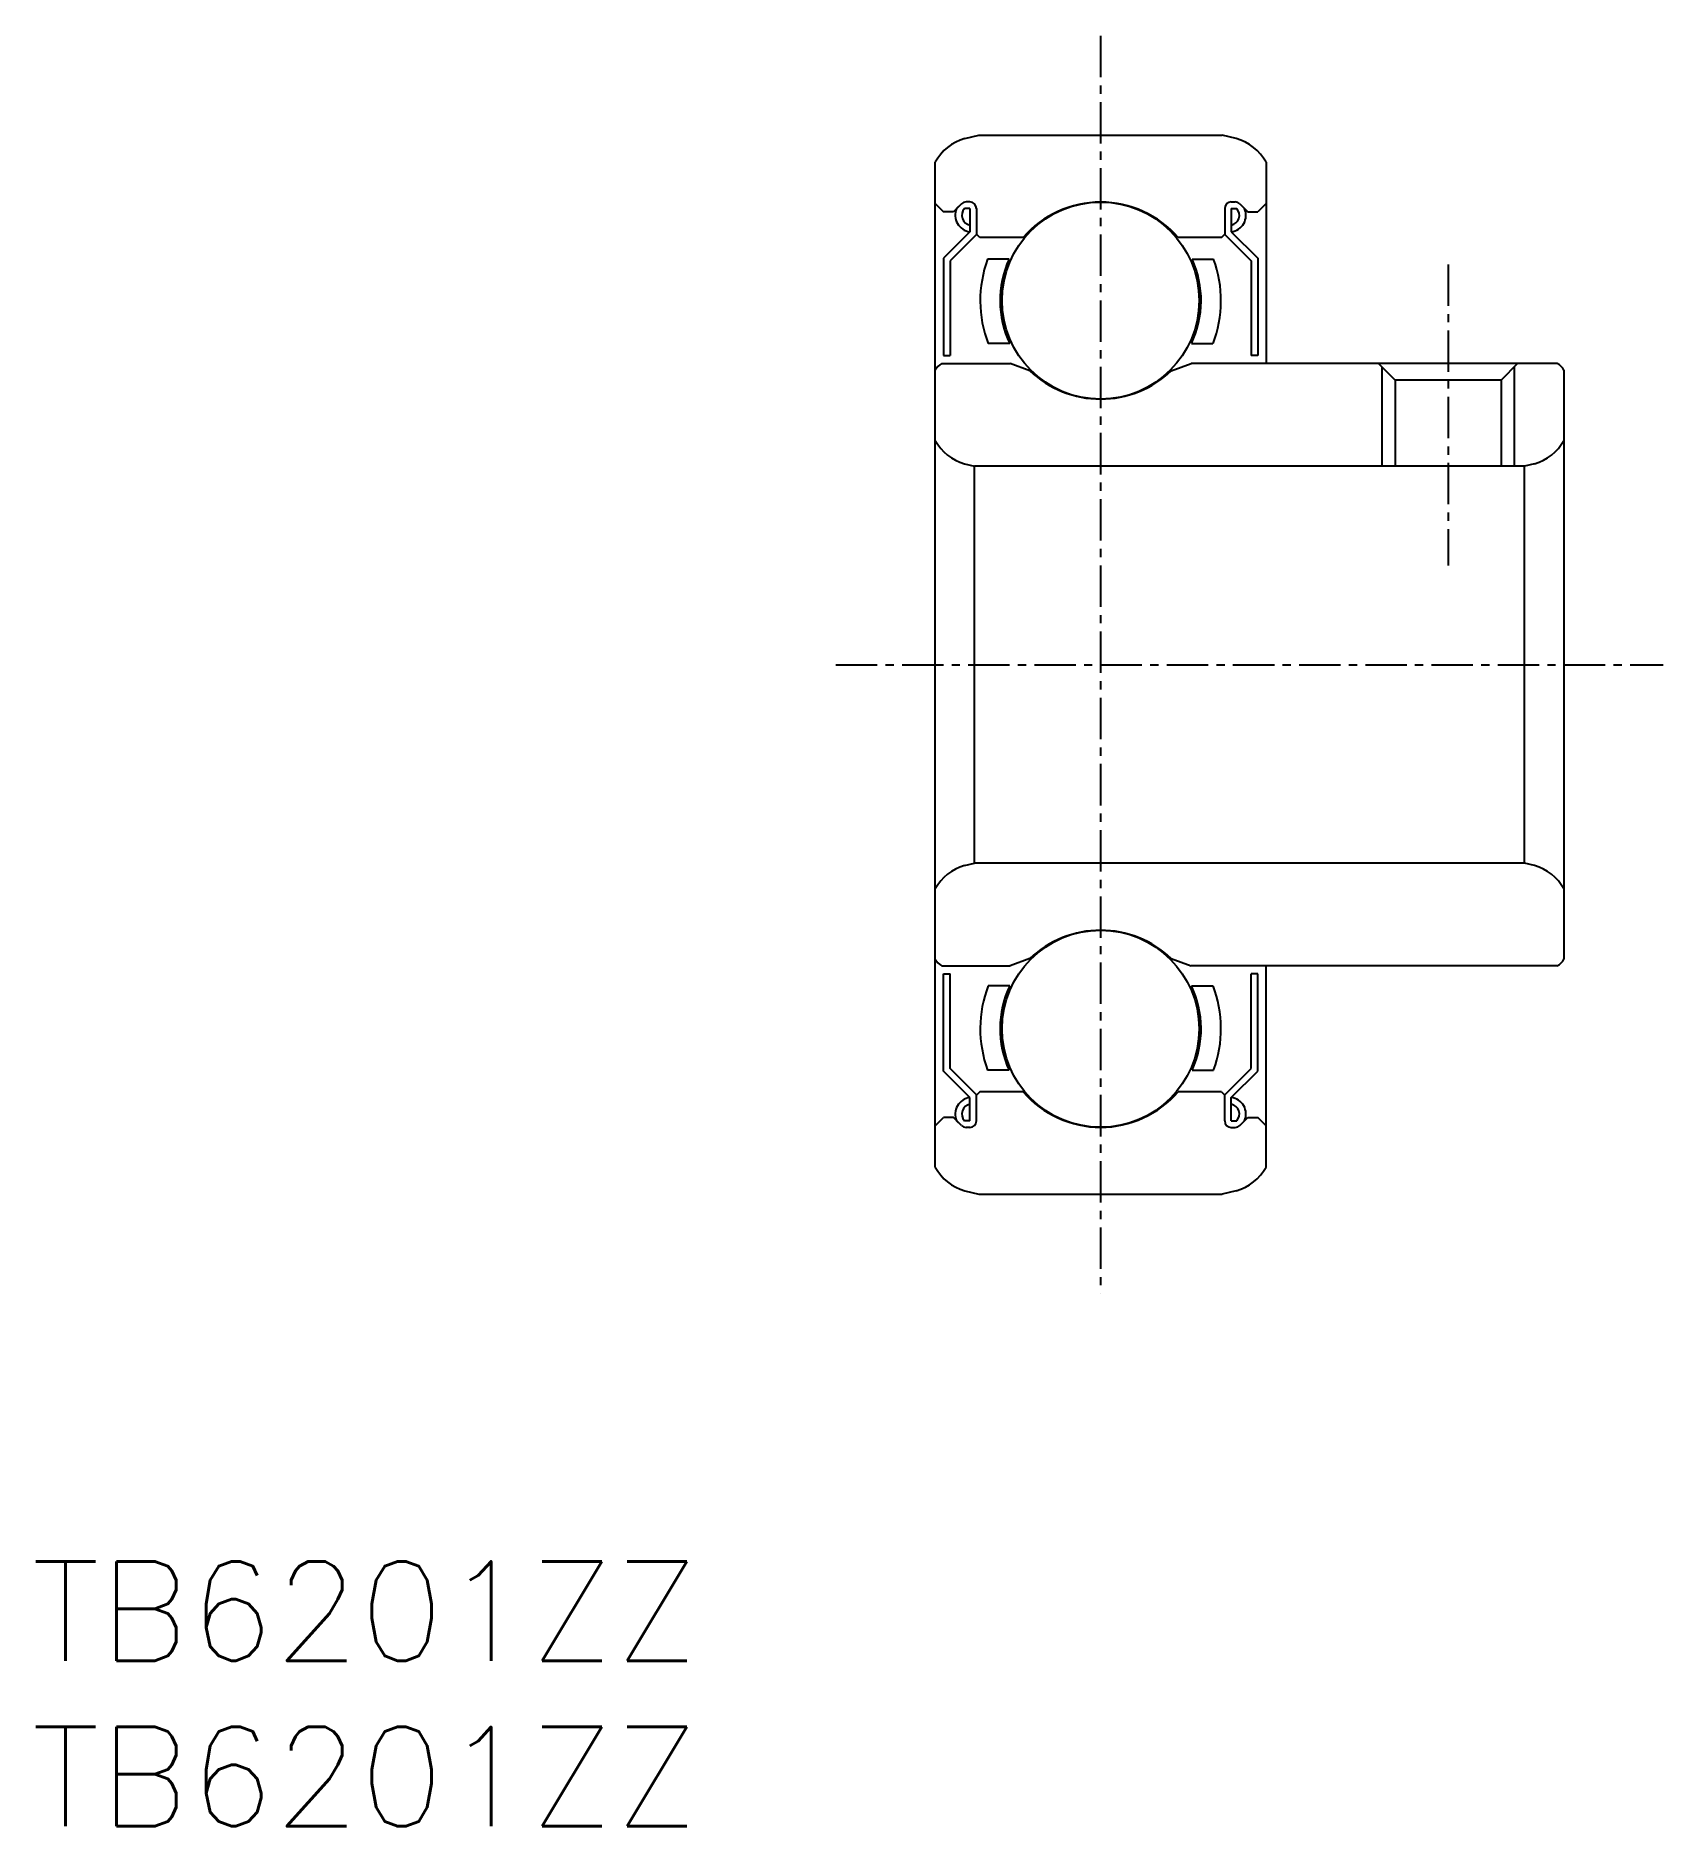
# Model space of a CAD drawing. Extents: x 44.9 to 94.1, y 37.3 to 91.4.
import ezdxf
from ezdxf.enums import TextEntityAlignment as Align

# ---------------------------------------------------------------- set-up
doc = ezdxf.new("R2010")
doc.units = 0
doc.linetypes.add('CENTER', pattern=[2, 1.25, -0.25, 0.25, -0.25])
doc.layers.get('0').update_dxf_attribs({"linetype": 'CONTINUOUS'})
doc.layers.add('CENTER', color=1, linetype='CENTER')
doc.styles.get("Standard").update_dxf_attribs({"font": 'txt.shx', "bigfont": 'extfont.shx'})

msp = doc.modelspace()

# ---------------------------------------------------------------- linework, layer by layer
at = {"color": 7, "linetype": 'CONTINUOUS'}
for p, q in [((72.986, 88.288), (73.411, 88.388)), ((73.411, 88.388), (80.761, 88.388)), ((81.186, 88.288), (80.761, 88.388)), ((72.086, 57.208), (72.086, 87.568)), ((82.086, 87.568), (82.086, 81.483)), ((72.086, 86.318), (72.336, 86.068)), ((72.636, 86.068), (72.336, 86.068)), ((72.878, 86.31), (72.636, 86.068)), ((72.878, 86.31), (72.736, 86.168)), ((73.136, 86.168), (72.972, 86.168)), ((73.136, 86.368), (73.019, 86.368)), ((73.136, 86.368), (73.019, 86.368)), ((73.136, 86.168), (73.136, 85.468)), ((73.336, 86.168), (73.336, 85.393)), ((73.336, 86.168), (73.336, 85.385)), ((80.836, 86.168), (80.836, 85.393)), ((80.836, 86.168), (80.836, 85.385)), ((81.036, 86.368), (81.153, 86.368)), ((81.036, 86.368), (81.153, 86.368)), ((81.036, 86.168), (81.2, 86.168)), ((81.036, 86.168), (81.036, 85.468)), ((81.295, 86.31), (81.536, 86.068)), ((81.295, 86.31), (81.436, 86.168)), ((81.536, 86.068), (81.836, 86.068)), ((82.086, 86.318), (81.836, 86.068)), ((73.136, 85.468), (72.336, 84.668)), ((73.136, 85.67), (73.136, 85.468)), ((81.036, 85.67), (81.036, 85.468)), ((81.036, 85.468), (81.836, 84.668)), ((73.336, 85.385), (72.536, 84.585)), ((73.436, 85.293), (73.336, 85.393)), ((74.744, 85.293), (73.436, 85.293)), ((80.736, 85.293), (79.428, 85.293)), ((80.736, 85.293), (80.836, 85.393)), ((80.836, 85.385), (81.636, 84.585)), ((72.336, 84.668), (72.336, 81.733)), ((72.536, 84.585), (72.536, 81.733)), ((74.319, 84.638), (73.671, 84.638)), ((79.854, 84.638), (80.501, 84.638)), ((81.636, 84.585), (81.636, 81.733)), ((81.836, 84.668), (81.836, 81.733)), ((72.336, 81.733), (72.536, 81.733)), ((74.342, 82.088), (73.69, 82.088)), ((79.83, 82.088), (80.482, 82.088)), ((81.836, 81.733), (81.636, 81.733)), ((72.286, 81.483), (74.354, 81.483)), ((74.951, 81.266), (74.354, 81.483)), ((79.221, 81.266), (79.818, 81.483)), ((90.886, 81.483), (79.818, 81.483)), ((85.986, 80.983), (85.486, 81.483)), ((85.586, 81.383), (85.586, 78.388)), ((89.686, 81.483), (89.186, 80.983)), ((89.586, 81.383), (89.586, 78.388)), ((91.086, 81.283), (91.086, 63.493)), ((89.186, 80.983), (85.986, 80.983)), ((85.986, 80.983), (85.986, 78.388)), ((89.186, 80.983), (89.186, 78.388)), ((72.976, 78.458), (73.274, 78.388)), ((90.196, 78.458), (89.899, 78.388)), ((73.274, 66.388), (73.274, 78.388)), ((89.899, 78.388), (73.274, 78.388)), ((89.899, 66.388), (89.899, 78.388)), ((72.976, 66.318), (73.274, 66.388)), ((89.899, 66.388), (73.274, 66.388)), ((90.196, 66.318), (89.899, 66.388)), ((72.286, 63.293), (74.354, 63.293)), ((74.951, 63.511), (74.354, 63.293)), ((79.221, 63.511), (79.818, 63.293)), ((90.886, 63.293), (79.818, 63.293)), ((82.086, 57.208), (82.086, 63.293)), ((72.336, 60.108), (72.336, 63.043)), ((72.336, 63.043), (72.536, 63.043)), ((72.536, 60.191), (72.536, 63.043)), ((81.636, 60.191), (81.636, 63.043)), ((81.836, 63.043), (81.636, 63.043)), ((81.836, 60.108), (81.836, 63.043)), ((74.342, 62.688), (73.69, 62.688)), ((79.83, 62.688), (80.482, 62.688)), ((73.136, 59.308), (72.336, 60.108)), ((73.336, 59.391), (72.536, 60.191)), ((74.319, 60.138), (73.671, 60.138)), ((79.854, 60.138), (80.501, 60.138)), ((80.836, 59.391), (81.636, 60.191)), ((81.036, 59.308), (81.836, 60.108)), ((73.136, 59.106), (73.136, 59.308)), ((73.136, 58.608), (73.136, 59.308)), ((73.436, 59.483), (73.336, 59.383)), ((73.336, 58.608), (73.336, 59.391)), ((73.336, 58.608), (73.336, 59.383)), ((74.744, 59.483), (73.436, 59.483)), ((80.736, 59.483), (79.428, 59.483)), ((80.736, 59.483), (80.836, 59.383)), ((80.836, 58.608), (80.836, 59.391)), ((80.836, 58.608), (80.836, 59.383)), ((81.036, 59.106), (81.036, 59.308)), ((81.036, 58.608), (81.036, 59.308)), ((72.086, 58.458), (72.336, 58.708)), ((72.636, 58.708), (72.336, 58.708)), ((72.878, 58.467), (72.636, 58.708)), ((72.878, 58.467), (72.736, 58.608)), ((73.136, 58.608), (72.972, 58.608)), ((81.036, 58.608), (81.2, 58.608)), ((81.295, 58.467), (81.536, 58.708)), ((81.295, 58.467), (81.436, 58.608)), ((81.536, 58.708), (81.836, 58.708)), ((82.086, 58.458), (81.836, 58.708)), ((73.136, 58.408), (73.019, 58.408)), ((73.136, 58.408), (73.019, 58.408)), ((81.036, 58.408), (81.153, 58.408)), ((81.036, 58.408), (81.153, 58.408)), ((72.986, 56.488), (73.411, 56.388)), ((73.411, 56.388), (80.761, 56.388)), ((81.186, 56.488), (80.761, 56.388))]:
    msp.add_line(p, q, dxfattribs=at)
for centre in [(77.086, 83.388), (77.086, 61.388)]:
    msp.add_circle(centre, 2.977, dxfattribs=at)
for centre, radius, start, end in [((73.401, 86.847), 1.5, 106.071, 151.2621), ((80.771, 86.847), 1.5, 28.7379, 73.929), ((73.193, 85.965), 0.5, 156.0161, 263.4737), ((73.019, 86.168), 0.2, 90, 135), ((73.019, 86.168), 0.2, 90, 135), ((73.193, 85.965), 0.3, 137.354, 259.0803), ((73.136, 86.168), 0.2, 0, 90), ((73.136, 86.168), 0.2, 0, 90), ((77.086, 83.27), 3.095, 40.8285, 139.1715), ((81.036, 86.168), 0.2, 90, 180), ((81.036, 86.168), 0.2, 90, 180), ((80.979, 85.965), 0.5, 276.5263, 23.9839), ((80.979, 85.965), 0.3, 280.9197, 42.646), ((81.153, 86.168), 0.2, 45, 90), ((81.153, 86.168), 0.2, 45, 90), ((77.086, 83.388), 3.637, 159.8956, 200.9456), ((77.086, 83.388), 3.037, 155.6914, 205.3481), ((77.086, 83.388), 3.037, 334.6519, 24.3086), ((77.086, 83.388), 3.637, 339.0544, 20.1044), ((72.451, 81.119), 0.4, 114.2952, 155.7048), ((77.086, 83.507), 3.095, 226.3855, 270), ((77.086, 83.507), 3.095, 270, 313.6145), ((90.722, 81.119), 0.4, 24.2952, 65.7048), ((73.391, 79.9), 1.5, 209.5225, 253.929), ((89.781, 79.9), 1.5, 286.071, 330.4775), ((73.391, 64.877), 1.5, 106.071, 150.4775), ((89.781, 64.877), 1.5, 29.5225, 73.929), ((77.086, 61.27), 3.095, 90, 133.6145), ((77.086, 61.27), 3.095, 46.3855, 90), ((72.451, 63.658), 0.4, 204.2952, 245.7048), ((90.722, 63.658), 0.4, 294.2952, 335.7048), ((77.086, 61.388), 3.637, 159.0544, 200.1044), ((77.086, 61.388), 3.037, 154.6519, 204.3086), ((77.086, 61.388), 3.037, 335.6914, 25.3481), ((77.086, 61.388), 3.637, 339.8956, 20.9456), ((73.193, 58.812), 0.5, 96.5263, 203.9839), ((73.193, 58.812), 0.3, 100.9197, 222.646), ((77.086, 61.507), 3.095, 220.8285, 319.1715), ((80.979, 58.812), 0.5, 336.0161, 83.4737), ((80.979, 58.812), 0.3, 317.354, 79.0803), ((73.019, 58.608), 0.2, 225, 270), ((73.019, 58.608), 0.2, 225, 270), ((73.136, 58.608), 0.2, 270, 0), ((73.136, 58.608), 0.2, 270, 0), ((81.036, 58.608), 0.2, 180, 270), ((81.036, 58.608), 0.2, 180, 270), ((81.153, 58.608), 0.2, 270, 315), ((81.153, 58.608), 0.2, 270, 315), ((73.401, 57.93), 1.5, 208.7379, 253.929), ((80.771, 57.93), 1.5, 286.071, 331.2621)]:
    msp.add_arc(centre, radius, start, end, dxfattribs=at)
at = {"layer": 'CENTER', "color": 1, "linetype": 'CENTER'}
for p, q in [((77.086, 91.388), (77.086, 53.388)), ((87.586, 84.483), (87.586, 75.388)), ((69.086, 72.388), (94.086, 72.388))]:
    msp.add_line(p, q, dxfattribs=at)

# ---------------------------------------------------------------- texts
at = {"color": 7, "linetype": 'CONTINUOUS'}
for p in [(44.782, 43.795), (44.782, 38.795)]:
    msp.add_text('TB6201ZZ', height=3, dxfattribs=at).set_placement(p, align=Align.MIDDLE_LEFT)

doc.saveas('drawing.dxf')
